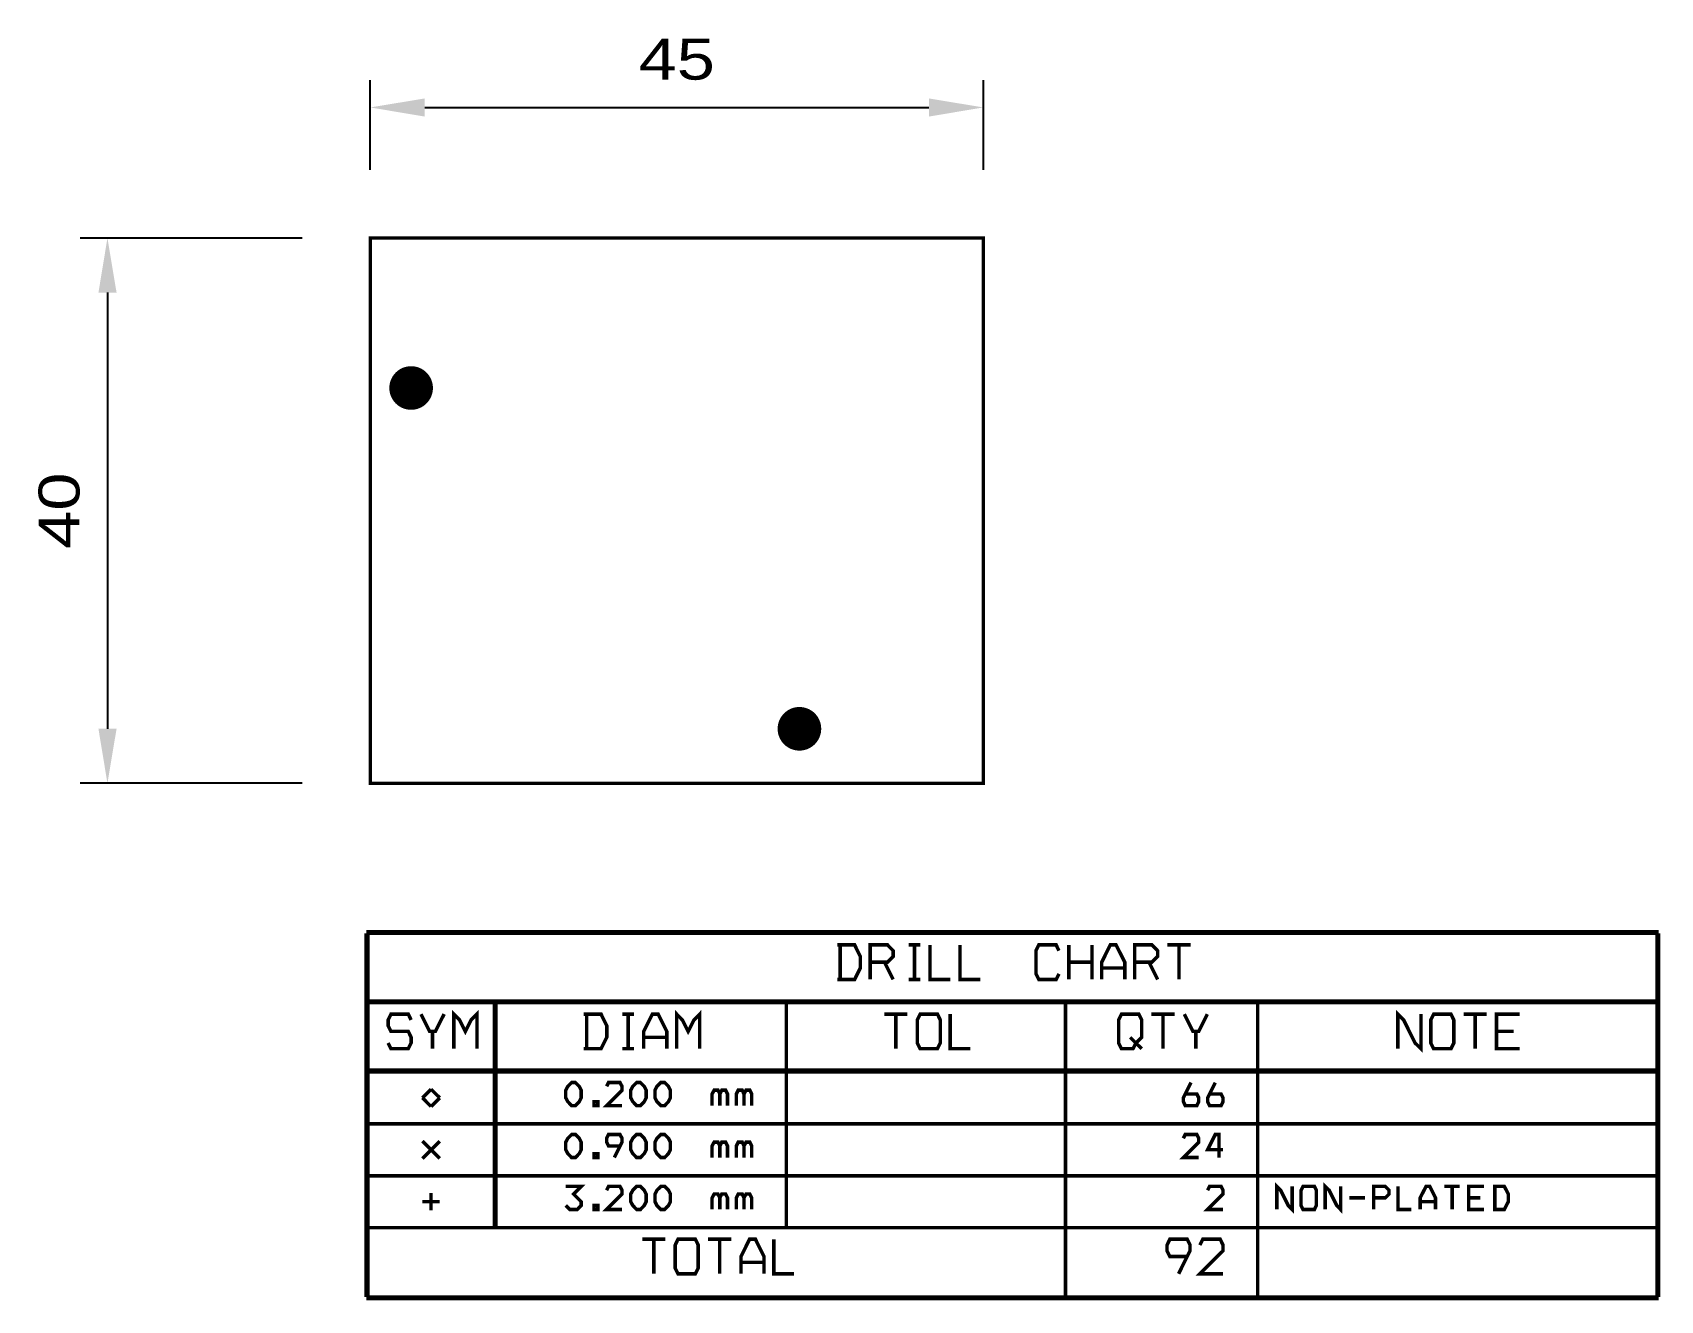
# Model space of a CAD drawing. Extents: x 653 to 773, y 525 to 618.
import ezdxf

# ---------------------------------------------------------------- set-up
doc = ezdxf.new("R2010")
doc.units = 0
doc.header["$LTSCALE"] = 10
doc.header["$MEASUREMENT"] = 0
doc.layers.get('0').update_dxf_attribs({"linetype": 'CONTINUOUS'})
doc.layers.get('Defpoints').update_dxf_attribs({"linetype": 'CONTINUOUS'})
for name, color, linetype in [('22-304A-0_DRD', 7, 'CONTINUOUS'), ('OGGETTO', 7, 'CONTINUOUS'), ('THRUHOLE_NPT', 9, 'CONTINUOUS')]:
    doc.layers.add(name, color=color, linetype=linetype)
doc.styles.add('STILE3', font='arial.ttf', dxfattribs={"width": 1.2, "height": 3})
doc.dimstyles.new('QUOTE', dxfattribs={"dimscale": 0, "dimtxt": 3, "dimasz": 4, "dimexe": 2, "dimexo": 5, "dimgap": 2, "dimtad": 1, "dimdec": 1, "dimzin": 13, "dimdsep": 46, "dimtxsty": 'STILE3', "dimcen": 0, "dimclrt": 7, "dimadec": 0, "dimazin": 0, "dimtfac": 0.666667, "dimtdec": 1, "dimtofl": 0, "dimtmove": 2, "dimatfit": 3, "dimfxl": 0, "dimtolj": 1, "dimtzin": 13, "dimarcsym": 0})

# ---------------------------------------------------------------- blocks, each defined once
blk = doc.blocks.new('ROUND_1')
at = {"const_width": 1.6002}
blk.add_lwpolyline([(-0.8001, 0, 1), (0.8001, 0, 1)], format="xyb", close=True, dxfattribs=at)
blk = doc.blocks.new('*D40')
at = {"layer": 'Defpoints', "color": 0, "transparency": 16777216}
for p in [(722.91, 612.3), (677.91, 602.72), (722.91, 602.72)]:
    blk.add_point(p, dxfattribs=at)
at = {"layer": 'OGGETTO', "color": 0, "lineweight": -2, "transparency": 16777216}
for p, q in [((677.91, 607.72), (677.91, 614.3)), ((722.91, 607.72), (722.91, 614.3)), ((681.91, 612.3), (718.91, 612.3))]:
    blk.add_line(p, q, dxfattribs=at)
at = {"layer": 'OGGETTO', "color": 0, "transparency": 16777216}
for points in [[(681.91, 612.96), (681.91, 611.63), (677.91, 612.3)], [(718.91, 612.96), (718.91, 611.63), (722.91, 612.3)]]:
    blk.add_solid(points, dxfattribs=at)
at = {"layer": 'OGGETTO', "color": 7, "transparency": 16777216, "insert": (700.41, 615.82), "char_height": 3, "attachment_point": 5, "style": 'STILE3'}
blk.add_mtext('\\A1;45', dxfattribs=at)
blk = doc.blocks.new('*D41')
at = {"layer": 'Defpoints', "color": 0, "transparency": 16777216}
for p in [(677.91, 602.72), (658.62, 562.72), (677.91, 562.72)]:
    blk.add_point(p, dxfattribs=at)
at = {"layer": 'OGGETTO', "color": 0, "lineweight": -2, "transparency": 16777216}
for p, q in [((672.91, 602.72), (656.62, 602.72)), ((658.62, 598.72), (658.62, 566.72)), ((672.91, 562.72), (656.62, 562.72))]:
    blk.add_line(p, q, dxfattribs=at)
at = {"layer": 'OGGETTO', "color": 0, "transparency": 16777216}
for points in [[(657.96, 598.72), (659.29, 598.72), (658.62, 602.72)], [(657.96, 566.72), (659.29, 566.72), (658.62, 562.72)]]:
    blk.add_solid(points, dxfattribs=at)
at = {"layer": 'OGGETTO', "color": 7, "transparency": 16777216, "insert": (655.09, 582.72), "char_height": 3, "attachment_point": 5, "rotation": 90, "style": 'STILE3'}
blk.add_mtext('\\A1;40', dxfattribs=at)

msp = doc.modelspace()

# ---------------------------------------------------------------- linework, layer by layer
at = {"layer": '22-304A-0_DRD', "const_width": 0.254}
for points in [[(677.91, 562.72), (677.91, 602.72), (722.91, 602.72), (722.91, 562.72), (677.91, 562.72)], [(681.55, 591.72), (680.28, 591.72)], [(680.91, 592.35), (680.91, 591.08)], [(710.05, 566.72), (708.78, 566.72)], [(709.41, 567.35), (709.41, 566.08)], [(772.48, 551.84), (677.61, 551.84)], [(677.61, 525.04), (677.61, 551.71)], [(772.35, 551.71), (677.74, 551.71)], [(677.74, 525.04), (677.74, 551.71)], [(712.19, 548.33), (713.46, 548.33), (713.88, 549.17), (713.88, 550.02), (713.46, 550.87), (712.19, 550.87)], [(712.4, 548.33), (712.4, 550.87)], [(714.6, 549.6), (715.87, 549.6), (716.29, 550.02), (716.29, 550.44), (715.87, 550.87), (714.6, 550.87), (714.6, 548.33)], [(718.28, 550.87), (717.44, 550.87)], [(717.86, 548.33), (717.86, 550.87)], [(720.48, 548.33), (719, 548.33), (719, 550.87)], [(722.69, 548.33), (721.2, 548.33), (721.2, 550.87)], [(728.46, 548.75), (728.25, 548.33), (726.98, 548.33), (726.77, 548.75), (726.77, 550.44), (726.98, 550.87), (728.25, 550.87), (728.46, 550.44)], [(729.18, 548.33), (729.18, 550.87)], [(730.88, 548.33), (730.88, 550.87)], [(733.29, 548.33), (733.29, 549.6), (732.65, 550.87), (732.23, 550.87), (731.6, 549.6), (731.6, 548.33)], [(734.01, 549.6), (735.28, 549.6), (735.7, 550.02), (735.7, 550.44), (735.28, 550.87), (734.01, 550.87), (734.01, 548.33)], [(738.12, 550.87), (736.42, 550.87)], [(737.27, 548.33), (737.27, 550.87)], [(772.35, 525.04), (772.35, 551.71)], [(772.48, 525.04), (772.48, 551.71)], [(715.66, 549.6), (716.29, 548.33)], [(730.88, 549.6), (729.18, 549.6)], [(735.07, 549.6), (735.7, 548.33)], [(718.28, 548.33), (717.44, 548.33)], [(733.29, 549.17), (731.6, 549.17)], [(772.35, 546.76), (677.74, 546.76)], [(772.35, 546.63), (677.74, 546.63)], [(685.74, 543.25), (685.74, 545.79), (685.31, 545.36), (684.89, 544.52), (684.47, 545.36), (684.04, 545.79), (684.04, 543.25)], [(687.01, 530.12), (687.01, 546.63)], [(687.14, 530.12), (687.14, 546.63)], [(702.09, 543.25), (702.09, 545.79), (701.67, 545.36), (701.24, 544.52), (700.82, 545.36), (700.4, 545.79), (700.4, 543.25)], [(708.45, 530.12), (708.45, 546.63)], [(728.94, 525.04), (728.94, 546.63)], [(743.04, 525.04), (743.04, 546.63)], [(755.03, 545.79), (755.03, 543.25), (754.6, 543.67), (753.76, 545.36), (753.33, 545.79), (753.33, 543.25)], [(680.91, 545.36), (680.7, 545.79), (679.43, 545.79), (679.22, 545.36), (679.22, 544.94), (679.43, 544.52), (680.7, 544.52), (680.91, 544.09), (680.91, 543.67), (680.7, 543.25), (679.43, 543.25), (679.22, 543.67)], [(683.33, 545.79), (682.69, 544.52), (682.27, 544.52), (681.63, 545.79)], [(693.58, 543.25), (694.85, 543.25), (695.27, 544.09), (695.27, 544.94), (694.85, 545.79), (693.58, 545.79)], [(693.79, 543.25), (693.79, 545.79)], [(697.26, 545.79), (696.42, 545.79)], [(696.84, 543.25), (696.84, 545.79)], [(699.68, 543.25), (699.68, 544.52), (699.04, 545.79), (698.62, 545.79), (697.98, 544.52), (697.98, 543.25)], [(717.34, 545.79), (715.65, 545.79)], [(716.49, 543.25), (716.49, 545.79)], [(718.27, 543.25), (718.06, 543.67), (718.06, 545.36), (718.27, 545.79), (719.54, 545.79), (719.75, 545.36), (719.75, 543.67), (719.54, 543.25), (718.27, 543.25)], [(721.95, 543.25), (720.47, 543.25), (720.47, 545.79)], [(732.84, 543.67), (733.05, 543.25), (733.89, 543.25), (734.11, 543.67), (734.53, 544.09), (734.53, 545.36), (734.32, 545.79), (733.05, 545.79), (732.84, 545.36), (732.84, 543.67)], [(736.94, 545.79), (735.25, 545.79)], [(736.09, 543.25), (736.09, 545.79)], [(739.35, 545.79), (738.72, 544.52), (738.3, 544.52), (737.66, 545.79)], [(755.96, 543.25), (755.75, 543.67), (755.75, 545.36), (755.96, 545.79), (757.23, 545.79), (757.44, 545.36), (757.44, 543.67), (757.23, 543.25), (755.96, 543.25)], [(759.85, 545.79), (758.16, 545.79)], [(759.01, 543.25), (759.01, 545.79)], [(762.27, 543.25), (760.57, 543.25), (760.57, 545.79), (762.27, 545.79)], [(682.48, 543.25), (682.48, 544.52)], [(699.68, 544.09), (697.98, 544.09)], [(733.68, 544.09), (734.53, 543.25)], [(738.51, 543.25), (738.51, 544.52)], [(761.84, 544.52), (760.57, 544.52)], [(697.26, 543.25), (696.42, 543.25)], [(772.35, 541.68), (677.74, 541.68)], [(772.35, 541.55), (677.74, 541.55)], [(682.37, 540.28), (681.74, 539.65)], [(683.01, 539.65), (682.37, 540.28)], [(692.69, 539.08), (692.41, 539.37), (692.26, 539.65), (692.26, 540.21), (692.41, 540.49), (692.69, 540.77), (692.97, 540.77), (693.25, 540.49), (693.39, 540.21), (693.39, 539.65), (693.25, 539.37), (692.97, 539.08), (692.69, 539.08)], [(696.39, 539.08), (695.26, 539.08), (696.39, 540.21), (696.39, 540.49), (696.24, 540.77), (695.4, 540.77), (695.26, 540.49)], [(697.46, 539.08), (697.18, 539.37), (697.03, 539.65), (697.03, 540.21), (697.18, 540.49), (697.46, 540.77), (697.74, 540.77), (698.02, 540.49), (698.16, 540.21), (698.16, 539.65), (698.02, 539.37), (697.74, 539.08), (697.46, 539.08)], [(699.24, 539.08), (698.95, 539.37), (698.81, 539.65), (698.81, 540.21), (698.95, 540.49), (699.24, 540.77), (699.52, 540.77), (699.8, 540.49), (699.94, 540.21), (699.94, 539.65), (699.8, 539.37), (699.52, 539.08), (699.24, 539.08)], [(704.13, 539.08), (704.13, 539.93), (703.99, 540.21), (703.71, 540.21), (703.57, 539.93), (703.43, 540.21), (703.15, 540.21), (703, 539.93), (703, 539.08)], [(705.91, 539.08), (705.91, 539.93), (705.77, 540.21), (705.49, 540.21), (705.34, 539.93), (705.21, 540.21), (704.92, 540.21), (704.78, 539.93), (704.78, 539.08)], [(737.73, 539.93), (738.58, 539.93), (738.72, 539.65), (738.72, 539.37), (738.58, 539.08), (737.73, 539.08), (737.59, 539.37), (737.59, 539.65), (738.15, 540.77)], [(739.51, 539.93), (740.36, 539.93), (740.5, 539.65), (740.5, 539.37), (740.36, 539.08), (739.51, 539.08), (739.37, 539.37), (739.37, 539.65), (739.93, 540.77)], [(681.74, 539.65), (682.37, 539.01)], [(682.37, 539.01), (683.01, 539.65)], [(694.33, 539.08), (694.61, 539.08), (694.61, 539.37), (694.33, 539.37), (694.33, 539.08)], [(703.57, 539.08), (703.57, 539.93)], [(705.34, 539.08), (705.34, 539.93)], [(772.35, 537.74), (677.74, 537.74)], [(683.01, 536.47), (681.74, 535.2)], [(683.01, 535.2), (681.74, 536.47)], [(692.69, 535.27), (692.41, 535.56), (692.26, 535.84), (692.26, 536.4), (692.41, 536.68), (692.69, 536.96), (692.97, 536.96), (693.25, 536.68), (693.39, 536.4), (693.39, 535.84), (693.25, 535.56), (692.97, 535.27), (692.69, 535.27)], [(696.24, 536.12), (695.4, 536.12), (695.26, 536.4), (695.26, 536.68), (695.4, 536.96), (696.24, 536.96), (696.39, 536.68), (696.39, 536.4), (695.82, 535.27)], [(697.46, 535.27), (697.18, 535.56), (697.03, 535.84), (697.03, 536.4), (697.18, 536.68), (697.46, 536.96), (697.74, 536.96), (698.02, 536.68), (698.16, 536.4), (698.16, 535.84), (698.02, 535.56), (697.74, 535.27), (697.46, 535.27)], [(699.24, 535.27), (698.95, 535.56), (698.81, 535.84), (698.81, 536.4), (698.95, 536.68), (699.24, 536.96), (699.52, 536.96), (699.8, 536.68), (699.94, 536.4), (699.94, 535.84), (699.8, 535.56), (699.52, 535.27), (699.24, 535.27)], [(704.13, 535.27), (704.13, 536.12), (703.99, 536.4), (703.71, 536.4), (703.57, 536.12), (703.43, 536.4), (703.15, 536.4), (703, 536.12), (703, 535.27)], [(705.91, 535.27), (705.91, 536.12), (705.77, 536.4), (705.49, 536.4), (705.34, 536.12), (705.21, 536.4), (704.92, 536.4), (704.78, 536.12), (704.78, 535.27)], [(738.72, 535.27), (737.59, 535.27), (738.72, 536.4), (738.72, 536.68), (738.58, 536.96), (737.73, 536.96), (737.59, 536.68)], [(740.5, 535.84), (739.37, 535.84), (739.93, 536.96), (740.21, 536.96), (740.21, 535.27)], [(694.33, 535.27), (694.61, 535.27), (694.61, 535.56), (694.33, 535.56), (694.33, 535.27)], [(703.57, 535.27), (703.57, 536.12)], [(705.34, 535.27), (705.34, 536.12)], [(772.35, 533.93), (677.74, 533.93)], [(692.26, 531.75), (692.55, 531.46), (693.11, 531.46), (693.39, 531.75), (693.39, 532.03), (692.83, 532.59), (693.39, 533.15), (692.26, 533.15)], [(696.39, 531.46), (695.26, 531.46), (696.39, 532.59), (696.39, 532.87), (696.24, 533.15), (695.4, 533.15), (695.26, 532.87)], [(697.46, 531.46), (697.18, 531.75), (697.03, 532.03), (697.03, 532.59), (697.18, 532.87), (697.46, 533.15), (697.74, 533.15), (698.02, 532.87), (698.16, 532.59), (698.16, 532.03), (698.02, 531.75), (697.74, 531.46), (697.46, 531.46)], [(699.24, 531.46), (698.95, 531.75), (698.81, 532.03), (698.81, 532.59), (698.95, 532.87), (699.24, 533.15), (699.52, 533.15), (699.8, 532.87), (699.94, 532.59), (699.94, 532.03), (699.8, 531.75), (699.52, 531.46), (699.24, 531.46)], [(740.5, 531.46), (739.37, 531.46), (740.5, 532.59), (740.5, 532.87), (740.36, 533.15), (739.51, 533.15), (739.37, 532.87)], [(745.58, 533.15), (745.58, 531.46), (745.29, 531.75), (744.73, 532.87), (744.45, 533.15), (744.45, 531.46)], [(746.37, 531.46), (746.23, 531.75), (746.23, 532.87), (746.37, 533.15), (747.21, 533.15), (747.35, 532.87), (747.35, 531.75), (747.21, 531.46), (746.37, 531.46)], [(749.13, 533.15), (749.13, 531.46), (748.85, 531.75), (748.29, 532.87), (748, 533.15), (748, 531.46)], [(751.56, 532.31), (752.41, 532.31), (752.69, 532.59), (752.69, 532.87), (752.41, 533.15), (751.56, 533.15), (751.56, 531.46)], [(754.33, 531.46), (753.34, 531.46), (753.34, 533.15)], [(756.1, 531.46), (756.1, 532.31), (755.68, 533.15), (755.4, 533.15), (754.97, 532.31), (754.97, 531.46)], [(757.88, 533.15), (756.75, 533.15)], [(757.32, 531.46), (757.32, 533.15)], [(759.66, 531.46), (758.53, 531.46), (758.53, 533.15), (759.66, 533.15)], [(760.31, 531.46), (761.15, 531.46), (761.44, 532.03), (761.44, 532.59), (761.15, 533.15), (760.31, 533.15)], [(760.45, 531.46), (760.45, 533.15)], [(683.01, 532.03), (681.74, 532.03)], [(682.37, 532.66), (682.37, 531.39)], [(694.33, 531.46), (694.61, 531.46), (694.61, 531.75), (694.33, 531.75), (694.33, 531.46)], [(704.13, 531.46), (704.13, 532.31), (703.99, 532.59), (703.71, 532.59), (703.57, 532.31), (703.43, 532.59), (703.15, 532.59), (703, 532.31), (703, 531.46)], [(703.57, 531.46), (703.57, 532.31)], [(705.91, 531.46), (705.91, 532.31), (705.77, 532.59), (705.49, 532.59), (705.34, 532.31), (705.21, 532.59), (704.92, 532.59), (704.78, 532.31), (704.78, 531.46)], [(705.34, 531.46), (705.34, 532.31)], [(750.91, 532.31), (749.78, 532.31)], [(756.1, 532.03), (754.97, 532.03)], [(759.38, 532.31), (758.53, 532.31)], [(772.35, 530.12), (677.74, 530.12)], [(699.57, 529.28), (697.88, 529.28)], [(698.72, 526.74), (698.72, 529.28)], [(700.5, 526.74), (700.29, 527.16), (700.29, 528.85), (700.5, 529.28), (701.77, 529.28), (701.98, 528.85), (701.98, 527.16), (701.77, 526.74), (700.5, 526.74)], [(704.4, 529.28), (702.7, 529.28)], [(703.55, 526.74), (703.55, 529.28)], [(706.81, 526.74), (706.81, 528.01), (706.18, 529.28), (705.75, 529.28), (705.12, 528.01), (705.12, 526.74)], [(709.01, 526.74), (707.53, 526.74), (707.53, 529.28)], [(737.87, 528.01), (736.6, 528.01), (736.39, 528.43), (736.39, 528.85), (736.6, 529.28), (737.87, 529.28), (738.08, 528.85), (738.08, 528.43), (737.24, 526.74)], [(740.5, 526.74), (738.8, 526.74), (740.5, 528.43), (740.5, 528.85), (740.29, 529.28), (739.02, 529.28), (738.8, 528.85)], [(706.81, 527.58), (705.12, 527.58)], [(772.48, 524.92), (677.61, 524.92)], [(772.35, 525.04), (677.74, 525.04)]]:
    msp.add_lwpolyline(points, dxfattribs=at)

# ---------------------------------------------------------------- block references
at = {"layer": 'THRUHOLE_NPT'}
for p in [(680.91, 591.72), (709.41, 566.72)]:
    msp.add_blockref('ROUND_1', p, dxfattribs=at)

# ---------------------------------------------------------------- dimensions: what is measured, and where the dimension line sits
at = {"layer": 'OGGETTO', "color": 6}
dim = msp.add_linear_dim(base=(722.91, 612.3), p1=(677.91, 602.72), p2=(722.91, 602.72), dimstyle='QUOTE', override={"dimscale": 1}, dxfattribs=at)
dim.commit()
dim.dimension.update_dxf_attribs({"geometry": '*D40', "text_midpoint": (700.41, 615.82)})
dim = msp.add_linear_dim(base=(658.62, 562.72), p1=(677.91, 602.72), p2=(677.91, 562.72), angle=90, dimstyle='QUOTE', override={"dimscale": 1}, dxfattribs=at)
dim.commit()
dim.dimension.update_dxf_attribs({"geometry": '*D41', "text_midpoint": (655.09, 582.72)})

doc.saveas('drawing.dxf')
